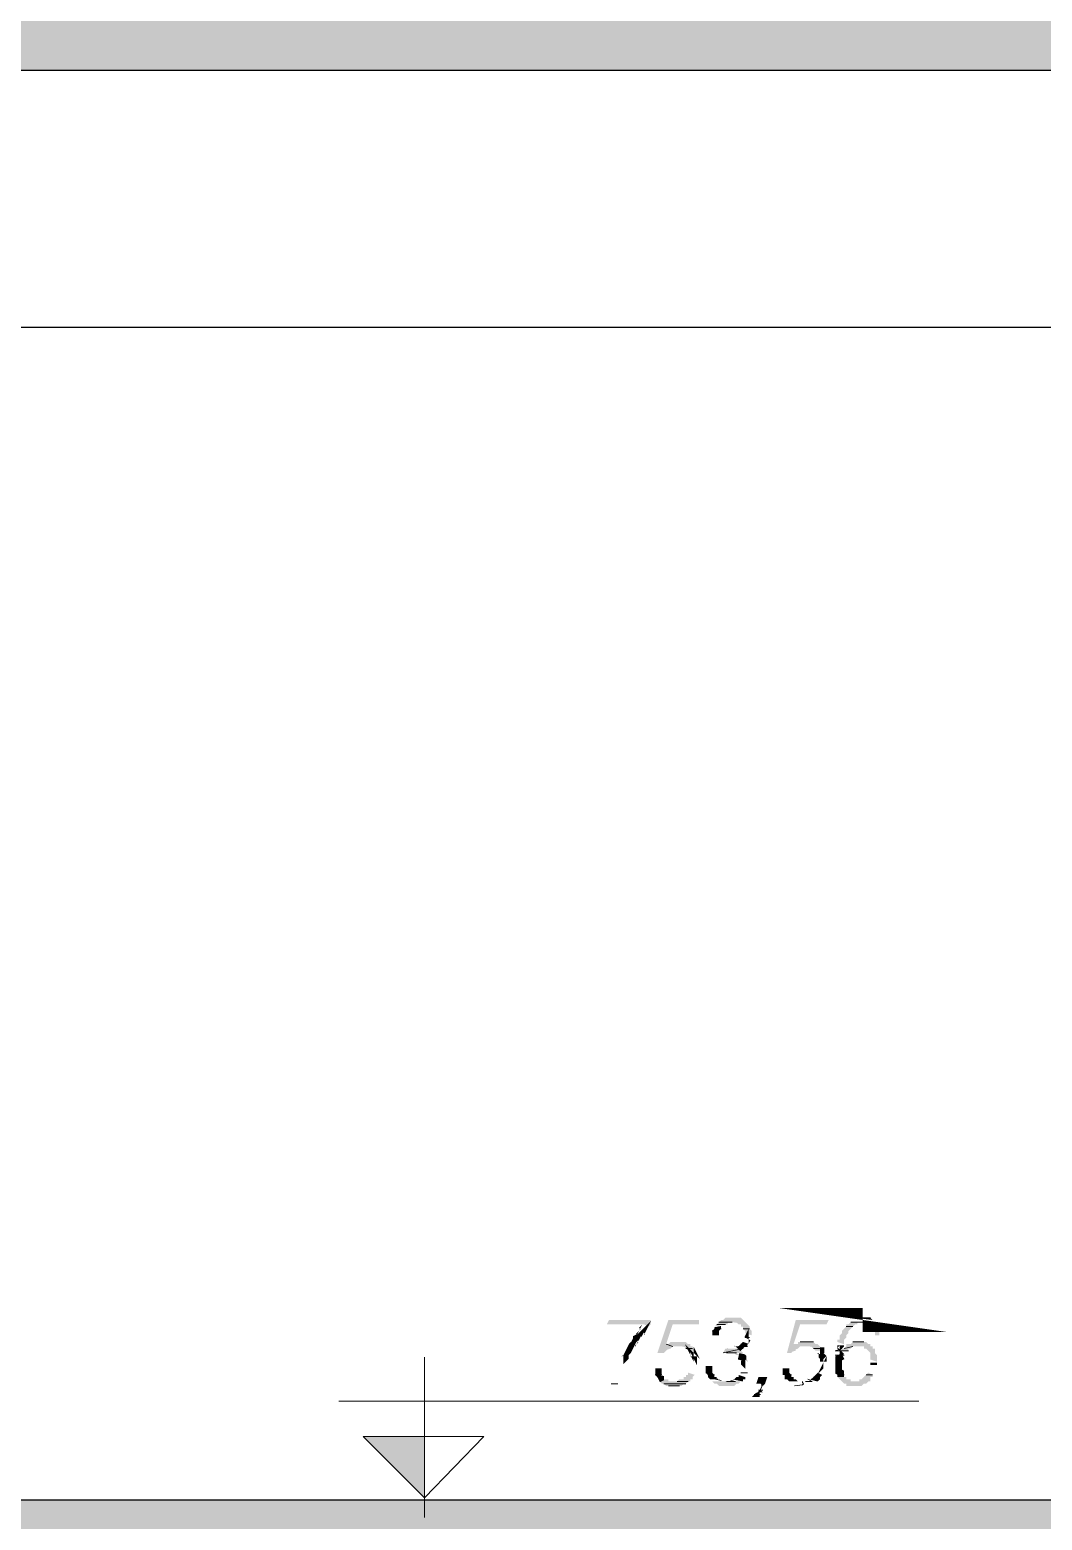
# Model space of a CAD drawing. Header units: millimetres. Extents: x 182 to 575, y -105 to 95.
# Drawn here: x 268.086 to 270.281, y 76.953 to 80.185 of the extents above; entities that cross this region are included whole.
import ezdxf

# ---------------------------------------------------------------- set-up
doc = ezdxf.new("R2010")
doc.units = ezdxf.units.MM
doc.header["$MEASUREMENT"] = 0
doc.layers.add('PDF_Geometry', color=7, linetype='Continuous')
doc.layers.add('PDF_Solid Fills', color=7, linetype='Continuous')

msp = doc.modelspace()

# ---------------------------------------------------------------- hatches: boundary and pattern name
at = {"layer": 'PDF_Solid Fills', "true_color": 0xb9b9b9, "transparency": 33554559}
h = msp.add_hatch(color=9, dxfattribs=at)
h.paths.add_polyline_path([(259.5944886404153, 80.10148214777024), (259.5944886404153, 79.53957765041574), (259.7944885875053, 79.53957765041574), (259.7944885875053, 80.09671881443691)])
h.paths.add_polyline_path([(261.6659168943836, 80.2491000313681), (261.6659168943836, 82.80148370861679), (261.5182981906798, 82.80148370861679), (261.5182981906798, 80.2491000313681), (259.5944886404153, 80.2491000313681), (259.5944886404153, 80.10148214777024), (270.3516305716323, 80.09671881443691), (270.3516305716323, 79.53957765041574), (270.5040117621085, 79.53957765041574), (270.5040117621085, 80.2491000313681)])
msp.add_hatch(color=9, dxfattribs=at).paths.add_polyline_path([(261.6659168943836, 76.99672063983374), (261.6659168943836, 79.53957765041574), (261.5182981906798, 79.53957765041574), (261.5182981906798, 76.99672063983374), (259.5944886404153, 76.99672063983374), (259.5944886404153, 76.28719500491309), (259.7944885875053, 76.28719500491309), (259.7944885875053, 76.84910275623585), (270.3516305716323, 76.84910275623585), (270.3516305716323, 76.28719500491309), (270.5040117621085, 76.28719500491309), (270.5040117621085, 76.99672063983374)])
at = {"layer": 'PDF_Solid Fills', "transparency": 33554559}
h = msp.add_hatch(color=256, dxfattribs=at)
h.paths.add_polyline_path([(268.9427024148862, 79.02005353831257), (268.9377026093306, 79.02005353831257), (268.9427024148862, 79.02005353831257)], flags=0)
h.paths.add_polyline_path([(268.9377026093306, 79.02005353831257), (268.9427024148862, 79.02005353831257), (268.9377026093306, 79.02005353831257)], flags=0)
h.paths.add_polyline_path([(268.9427024148862, 79.02005353831257), (268.9377026093306, 79.02005353831257), (268.9427024148862, 79.02005353831257)], flags=0)
h = msp.add_hatch(color=256, dxfattribs=at)
h.paths.add_polyline_path([(268.9677030954418, 79.0350546216459), (268.9452031509973, 79.0350546216459), (268.9677030954418, 79.0350546216459)], flags=0)
h.paths.add_polyline_path([(268.9452031509973, 79.0350546216459), (268.9677030954418, 79.0350546216459), (268.9452031509973, 79.0350546216459)], flags=0)
h.paths.add_polyline_path([(268.9627032898862, 79.03755367720146), (268.9502029565529, 79.03755367720146), (268.9627032898862, 79.03755367720146)], flags=0)
h.paths.add_polyline_path([(268.9527019982195, 79.03755367720146), (268.9602025398862, 79.03755367720146), (268.9527019982195, 79.03755367720146)], flags=0)
h = msp.add_hatch(color=256, dxfattribs=at)
h.paths.add_polyline_path([(268.9652023454418, 79.03005313553479), (268.9727028871084, 79.03005313553479), (268.9652023454418, 79.03005313553479)], flags=0)
h.paths.add_polyline_path([(268.9727028871084, 79.02755407997924), (268.9677030954418, 79.02755407997924), (268.9727028871084, 79.02755407997924)], flags=0)
h.paths.add_polyline_path([(268.9677030954418, 79.02755407997924), (268.9727028871084, 79.02755407997924), (268.9677030954418, 79.02755407997924)], flags=0)
h = msp.add_hatch(color=256, dxfattribs=at)
h.paths.add_polyline_path([(268.9727028871084, 79.0175544966459), (268.9677030954418, 79.0175544966459), (268.9727028871084, 79.0175544966459)], flags=0)
h.paths.add_polyline_path([(268.9677030954418, 79.01505205220145), (268.9727028871084, 79.01505205220145), (268.9677030954418, 79.01505205220145)], flags=0)
h.paths.add_polyline_path([(268.9727028871084, 79.01505205220145), (268.9677030954418, 79.01505205220145), (268.9727028871084, 79.01505205220145)], flags=0)
h.paths.add_polyline_path([(268.9652023454418, 79.0125529966459), (268.9702021371085, 79.0125529966459), (268.9652023454418, 79.0125529966459)], flags=0)
h.paths.add_polyline_path([(268.9702021371085, 79.0125529966459), (268.9652023454418, 79.0125529966459), (268.9702021371085, 79.0125529966459)], flags=0)
h = msp.add_hatch(color=256, dxfattribs=at)
h.paths.add_polyline_path([(269.0127029565529, 79.02005353831257), (269.0077031509973, 79.02005353831257), (269.0127029565529, 79.02005353831257)], flags=0)
h.paths.add_polyline_path([(269.0077031509973, 79.02005353831257), (269.0127029565529, 79.02005353831257), (269.0077031509973, 79.02005353831257)], flags=0)
h.paths.add_polyline_path([(269.0127029565529, 79.02005353831257), (269.0077031509973, 79.02005353831257), (269.0127029565529, 79.02005353831257)], flags=0)
h = msp.add_hatch(color=256, dxfattribs=at)
h.paths.add_polyline_path([(269.0377036371085, 79.0350546216459), (269.0152019982195, 79.0350546216459), (269.0377036371085, 79.0350546216459)], flags=0)
h.paths.add_polyline_path([(269.0152019982195, 79.0350546216459), (269.0377036371085, 79.0350546216459), (269.0152019982195, 79.0350546216459)], flags=0)
h.paths.add_polyline_path([(269.0327021371085, 79.03755367720146), (269.0202034982195, 79.03755367720146), (269.0327021371085, 79.03755367720146)], flags=0)
h.paths.add_polyline_path([(269.0227025398862, 79.03755367720146), (269.0302030954418, 79.03755367720146), (269.0227025398862, 79.03755367720146)], flags=0)
h = msp.add_hatch(color=256, dxfattribs=at)
h.paths.add_polyline_path([(269.0427034287751, 79.0175544966459), (269.0377036371085, 79.0175544966459), (269.0427034287751, 79.0175544966459)], flags=0)
h.paths.add_polyline_path([(269.0377036371085, 79.01505205220145), (269.0427034287751, 79.01505205220145), (269.0377036371085, 79.01505205220145)], flags=0)
h.paths.add_polyline_path([(269.0427034287751, 79.01505205220145), (269.0377036371085, 79.01505205220145), (269.0427034287751, 79.01505205220145)], flags=0)
h.paths.add_polyline_path([(269.0352028871084, 79.0125529966459), (269.0402026787751, 79.0125529966459), (269.0352028871084, 79.0125529966459)], flags=0)
h.paths.add_polyline_path([(269.0402026787751, 79.0125529966459), (269.0352028871084, 79.0125529966459), (269.0402026787751, 79.0125529966459)], flags=0)
h.paths.add_polyline_path([(269.0327021371085, 79.01005395497924), (269.0402026787751, 79.01005395497924), (269.0327021371085, 79.01005395497924)], flags=0)
h = msp.add_hatch(color=256, dxfattribs=at)
h.paths.add_polyline_path([(269.0352028871084, 79.03005313553479), (269.0427034287751, 79.03005313553479), (269.0352028871084, 79.03005313553479)], flags=0)
h.paths.add_polyline_path([(269.0427034287751, 79.02755407997924), (269.0377036371085, 79.02755407997924), (269.0427034287751, 79.02755407997924)], flags=0)
h.paths.add_polyline_path([(269.0377036371085, 79.02755407997924), (269.0427034287751, 79.02755407997924), (269.0377036371085, 79.02755407997924)], flags=0)
h.paths.add_polyline_path([(269.0427034287751, 79.02255259386813), (269.0377036371085, 79.02255259386813), (269.0427034287751, 79.02255259386813)], flags=0)
h = msp.add_hatch(color=256, dxfattribs=at)
h.paths.add_polyline_path([(269.0527030259973, 79.02005353831257), (269.057702817664, 79.02005353831257), (269.0527030259973, 79.02005353831257)], flags=0)
h.paths.add_polyline_path([(269.057702817664, 79.01505205220145), (269.0502022759973, 79.01505205220145), (269.057702817664, 79.01505205220145)], flags=0)
h.paths.add_polyline_path([(269.0502022759973, 79.0125529966459), (269.057702817664, 79.0125529966459), (269.0502022759973, 79.0125529966459)], flags=0)
h.paths.add_polyline_path([(269.0502022759973, 79.00755489942368), (269.055202067664, 79.00755489942368), (269.0502022759973, 79.00755489942368)], flags=0)
h.paths.add_polyline_path([(269.055202067664, 79.00505245497924), (269.0502022759973, 79.00505245497924), (269.055202067664, 79.00505245497924)], flags=0)
h.paths.add_polyline_path([(269.0477032204417, 79.00005435775701), (269.055202067664, 79.00005435775701), (269.0477032204417, 79.00005435775701)], flags=0)
h.paths.add_polyline_path([(269.055202067664, 79.00005435775701), (269.0477032204417, 79.00005435775701), (269.055202067664, 79.00005435775701)], flags=0)
h.paths.add_polyline_path([(269.0477032204417, 78.99755530220145), (269.055202067664, 78.99755530220145), (269.0477032204417, 78.99755530220145)], flags=0)
h.paths.add_polyline_path([(269.055202067664, 78.99755530220145), (269.0477032204417, 78.99755530220145), (269.055202067664, 78.99755530220145)], flags=0)
h.paths.add_polyline_path([(269.055202067664, 78.99005476053479), (269.0502022759973, 78.99005476053479), (269.055202067664, 78.99005476053479)], flags=0)
h = msp.add_hatch(color=256, dxfattribs=at)
h.paths.add_polyline_path([(269.0852025398862, 79.0350546216459), (269.0652033593307, 79.0350546216459), (269.0852025398862, 79.0350546216459)], flags=0)
h.paths.add_polyline_path([(269.0827034982195, 79.03755367720146), (269.0677024148862, 79.03755367720146), (269.0827034982195, 79.03755367720146)], flags=0)
h.paths.add_polyline_path([(269.0702031509973, 79.03755367720146), (269.0802027482196, 79.03755367720146), (269.0702031509973, 79.03755367720146)], flags=0)
h.paths.add_polyline_path([(269.0777019982195, 79.03755367720146), (269.0727022065529, 79.03755367720146), (269.0777019982195, 79.03755367720146)], flags=0)
h = msp.add_hatch(color=256, dxfattribs=at)
h.paths.add_polyline_path([(269.0852025398862, 79.02755407997924), (269.0902023454418, 79.02755407997924), (269.0852025398862, 79.02755407997924)], flags=0)
h.paths.add_polyline_path([(269.0902023454418, 79.02505503831256), (269.0852025398862, 79.02505503831256), (269.0902023454418, 79.02505503831256)], flags=0)
h.paths.add_polyline_path([(269.0852025398862, 79.02255259386813), (269.0927030954418, 79.02255259386813), (269.0852025398862, 79.02255259386813)], flags=0)
h = msp.add_hatch(color=256, dxfattribs=at)
h.paths.add_polyline_path([(268.9402033593307, 78.98755231609034), (268.932702817664, 78.98755231609034), (268.9402033593307, 78.98755231609034)], flags=0)
h.paths.add_polyline_path([(268.932702817664, 78.98505327442368), (268.9377026093306, 78.98505327442368), (268.932702817664, 78.98505327442368)], flags=0)
h.paths.add_polyline_path([(268.9377026093306, 78.98255421886813), (268.932702817664, 78.98255421886813), (268.9377026093306, 78.98255421886813)], flags=0)
h = msp.add_hatch(color=256, dxfattribs=at)
h.paths.add_polyline_path([(268.9377026093306, 78.99255381609035), (268.9452031509973, 78.99255381609035), (268.9377026093306, 78.99255381609035)], flags=0)
h.paths.add_polyline_path([(268.9452031509973, 78.99255381609035), (268.9377026093306, 78.99255381609035), (268.9452031509973, 78.99255381609035)], flags=0)
h.paths.add_polyline_path([(268.9377026093306, 78.99255381609035), (268.9452031509973, 78.99255381609035), (268.9377026093306, 78.99255381609035)], flags=0)
h = msp.add_hatch(color=256, dxfattribs=at)
h.paths.add_polyline_path([(269.0102022065529, 78.98755231609034), (269.0027033593307, 78.98755231609034), (269.0102022065529, 78.98755231609034)], flags=0)
h.paths.add_polyline_path([(269.0027033593307, 78.98505327442368), (269.0077031509973, 78.98505327442368), (269.0027033593307, 78.98505327442368)], flags=0)
h.paths.add_polyline_path([(269.0077031509973, 78.98255421886813), (269.0027033593307, 78.98255421886813), (269.0077031509973, 78.98255421886813)], flags=0)
h = msp.add_hatch(color=256, dxfattribs=at)
h.paths.add_polyline_path([(269.0852025398862, 79.01505205220145), (269.0927030954418, 79.01505205220145), (269.0852025398862, 79.01505205220145)], flags=0)
h.paths.add_polyline_path([(269.0927030954418, 79.01005395497924), (269.0852025398862, 79.01005395497924), (269.0927030954418, 79.01005395497924)], flags=0)
h.paths.add_polyline_path([(269.0852025398862, 79.00755489942368), (269.0902023454418, 79.00755489942368), (269.0852025398862, 79.00755489942368)], flags=0)
h.paths.add_polyline_path([(269.0902023454418, 79.00505245497924), (269.0852025398862, 79.00505245497924), (269.0902023454418, 79.00505245497924)], flags=0)
h.paths.add_polyline_path([(269.0852025398862, 79.00255339942368), (269.0902023454418, 79.00255339942368), (269.0852025398862, 79.00255339942368)], flags=0)
h.paths.add_polyline_path([(269.0902023454418, 79.00005435775701), (269.0852025398862, 79.00005435775701), (269.0902023454418, 79.00005435775701)], flags=0)
h.paths.add_polyline_path([(269.0827034982195, 78.99755530220145), (269.0902023454418, 78.99755530220145), (269.0827034982195, 78.99755530220145)], flags=0)
h.paths.add_polyline_path([(269.0877032898862, 78.99505285775702), (269.0827034982195, 78.99505285775702), (269.0877032898862, 78.99505285775702)], flags=0)
h.paths.add_polyline_path([(269.0802027482196, 78.99005476053479), (269.0852025398862, 78.99005476053479), (269.0802027482196, 78.99005476053479)], flags=0)
h.paths.add_polyline_path([(269.0852025398862, 78.98755231609034), (269.0777019982195, 78.98755231609034), (269.0852025398862, 78.98755231609034)], flags=0)
h = msp.add_hatch(color=256, dxfattribs=at)
h.paths.add_polyline_path([(269.1302024148862, 77.49255381609035), (269.1402019982195, 77.49255381609035), (269.1302024148862, 77.49255381609035)], flags=0)
h.paths.add_polyline_path([(269.1402019982195, 77.49255381609035), (269.1302024148862, 77.49255381609035), (269.1402019982195, 77.49255381609035)], flags=0)
h.paths.add_polyline_path([(269.1327031509973, 77.49005476053479), (269.1427027482196, 77.49005476053479), (269.1327031509973, 77.49005476053479)], flags=0)
h.paths.add_polyline_path([(269.1427027482196, 77.49005476053479), (269.1327031509973, 77.49005476053479), (269.1427027482196, 77.49005476053479)], flags=0)
h = msp.add_hatch(color=256, dxfattribs=at)
h.paths.add_polyline_path([(269.1502032898862, 77.48505327442368), (269.1402019982195, 77.48505327442368), (269.1502032898862, 77.48505327442368)], flags=0)
h.paths.add_polyline_path([(269.1402019982195, 77.48505327442368), (269.1502032898862, 77.48505327442368), (269.1402019982195, 77.48505327442368)], flags=0)
h.paths.add_polyline_path([(269.1552030954418, 77.48255421886813), (269.1427027482196, 77.48255421886813), (269.1552030954418, 77.48255421886813)], flags=0)
for points in [[(269.4182980584047, 77.37767365570673), (269.4278214975581, 77.3729103223734), (269.4325831906798, 77.37767365570673), (269.4325831906798, 77.3871970948602), (269.3421074763942, 77.3871970948602), (269.3373457568174, 77.37767365570673)], [(269.4468699631666, 77.31576656575967), (269.4611550954418, 77.31576656575967), (269.4659167885635, 77.32052989909297), (269.468297641738, 77.32291155914365), (269.4754402277169, 77.3252932324263), (269.4802035345951, 77.3300533117914), (269.499250386447, 77.3300533117914), (269.5052024301066, 77.32886339111406), (269.5087737991454, 77.3252932324263), (269.5135355187222, 77.32052989909297), (269.527822264754, 77.32052989909297), (269.527822264754, 77.3252932324263), (269.5230605451772, 77.3252932324263), (269.5230605451772, 77.3300533117914), (269.518297238299, 77.3300533117914), (269.518297238299, 77.33481664512473), (269.5135355187222, 77.33481664512473), (269.5087737991454, 77.33957675094484), (269.4754402277169, 77.33957675094484), (269.4706785081402, 77.33481664512473), (269.4659167885635, 77.33481664512473), (269.4802035345951, 77.37767365570673), (269.5373456774523, 77.37767365570673), (269.5373456774523, 77.3871970948602), (269.4706785081402, 77.3871970948602)], [(269.6421081642249, 77.37767365570673), (269.6373448573466, 77.38243376152684), (269.6325831377698, 77.3871970948602), (269.6278214181931, 77.39195717422524), (269.5944878467645, 77.39195717422524), (269.5897261271878, 77.3871970948602), (269.5849644076112, 77.3871970948602), (269.5802027144894, 77.38243376152684), (269.5754409949126, 77.37767365570673), (269.570679275336, 77.3729103223734), (269.5897261271878, 77.37767365570673), (269.5992511536428, 77.37767365570673), (269.5992511536428, 77.38164045389661), (269.6040128732196, 77.38243376152684), (269.6087745927963, 77.38243376152684), (269.6198851557053, 77.38084714920475), (269.6230597250715, 77.37767365570673), (269.6278214181931, 77.37767365570673), (269.6278214181931, 77.3729103223734), (269.6325831377698, 77.3729103223734), (269.6325831377698, 77.36815024300833), (269.6373448573466, 77.363386909675), (269.6373448573466, 77.35862357634167), (269.6516316033782, 77.3538634969766), (269.6516316033782, 77.363386909675), (269.6468698838016, 77.36815024300833), (269.6468698838016, 77.3729103223734)], [(269.7278222118439, 77.31576656575967), (269.7373456245423, 77.31576656575967), (269.7405201071995, 77.31894212425567), (269.7468690372407, 77.32052989909297), (269.7468690372407, 77.32338789485874), (269.7516307568175, 77.3252932324263), (269.7563924763942, 77.3300533117914), (269.7754409155476, 77.3300533117914), (269.7811549155519, 77.32910135938437), (269.784964354701, 77.3252932324263), (269.7897260478227, 77.32052989909297), (269.8087745134312, 77.32052989909297), (269.8040128203095, 77.3252932324263), (269.7992511007328, 77.3300533117914), (269.7944877673995, 77.33481664512473), (269.7897260478227, 77.33481664512473), (269.784964354701, 77.33957675094484), (269.7516307568175, 77.33957675094484), (269.7516307568175, 77.33481664512473), (269.7421073441191, 77.33481664512473), (269.7563924763942, 77.37767365570673), (269.8135362330079, 77.37767365570673), (269.8182979525847, 77.3871970948602), (269.7468690372407, 77.3871970948602)], [(269.9087736668703, 77.39195717422524), (269.8754400954418, 77.39195717422524), (269.9135353864471, 77.3871970948602)], [(269.6278214181931, 77.33481664512473), (269.6230597250715, 77.3300533117914), (269.6421081642249, 77.3300533117914), (269.6421081642249, 77.33481664512473), (269.6468698838016, 77.33481664512473), (269.6325831377698, 77.33957675094484)], [(269.9087736668703, 77.30148304724113), (269.9230604393571, 77.29671974036282), (269.9230604393571, 77.31100648639455), (269.9182987197804, 77.31576656575967), (269.9182987197804, 77.3252932324263), (269.9135353864471, 77.3252932324263), (269.9135353864471, 77.3300533117914), (269.9087736668703, 77.3300533117914), (269.9087736668703, 77.33481664512473), (269.9040119737486, 77.33481664512473), (269.899250254172, 77.33957675094484), (269.8706783758651, 77.33957675094484), (269.8659166562883, 77.33481664512473), (269.8563932435899, 77.33481664512473), (269.8563932435899, 77.3300533117914), (269.8516315240132, 77.3252932324263), (269.8468698308915, 77.3252932324263), (269.8325830848598, 77.32052989909297), (269.8611549631667, 77.32052989909297), (269.8611549631667, 77.3252932324263), (269.8659166562883, 77.3252932324263), (269.8706783758651, 77.3300533117914), (269.8944885345952, 77.3300533117914), (269.8944885345952, 77.3252932324263), (269.899250254172, 77.3252932324263), (269.9040119737486, 77.32052989909297), (269.9087736668703, 77.31576656575967)], [(269.5897261271878, 77.31576656575967), (269.6087745927963, 77.31576656575967), (269.6147267125052, 77.31457654922414), (269.6182980054947, 77.31100648639455), (269.6230597250715, 77.31100648639455), (269.6373448573466, 77.30624315306122), (269.6373448573466, 77.31100648639455), (269.6325831377698, 77.31100648639455), (269.6135362859179, 77.31576656575967), (269.6325831377698, 77.31576656575967), (269.6278214181931, 77.32052989909297), (269.6325831377698, 77.3252932324263), (269.5944878467645, 77.3252932324263)], [(269.4421082435899, 77.2824362218443), (269.4421082435899, 77.26814947581258), (269.4468699631666, 77.26338614247922), (269.4611550954418, 77.26814947581258), (269.456393375865, 77.26814947581258), (269.456393375865, 77.2824362218443)], [(269.4516316562884, 77.25862603665911), (269.4516316562884, 77.25386270332578), (269.456393375865, 77.24910262396071), (269.4611550954418, 77.24910262396071), (269.4659167885635, 77.24433929062738), (269.499250386447, 77.24433929062738), (269.5040121060238, 77.24910262396071), (269.5087737991454, 77.24910262396071), (269.5135355187222, 77.25386270332578), (269.518297238299, 77.25386270332578), (269.518297238299, 77.25862603665911), (269.5230605451772, 77.25862603665911), (269.5230605451772, 77.26338614247922), (269.527822264754, 77.26814947581258), (269.5135355187222, 77.27290955517762), (269.5135355187222, 77.26814947581258), (269.5087737991454, 77.26814947581258), (269.5087737991454, 77.26338614247922), (269.5040121060238, 77.26338614247922), (269.5040121060238, 77.25862603665911), (269.4944886668703, 77.25862603665911), (269.4897269737487, 77.25386270332578), (269.4706785081402, 77.25386270332578), (269.4706785081402, 77.25862603665911)], [(269.5754409949126, 77.25862603665911), (269.5754409949126, 77.26338614247922), (269.570679275336, 77.26338614247922), (269.570679275336, 77.26814947581258), (269.5659175822143, 77.27290955517762), (269.5659175822143, 77.28719630120938), (269.5516308097275, 77.28719630120938), (269.5516308097275, 77.27290955517762), (269.5563925293042, 77.26814947581258), (269.5563925293042, 77.26338614247922), (269.5611558626375, 77.25862603665911)], [(269.7325839049656, 77.25386270332578), (269.7516307568175, 77.25386270332578), (269.7468690372407, 77.25862603665911), (269.7421073441191, 77.25862603665911), (269.7421073441191, 77.26338614247922), (269.7373456245423, 77.26338614247922), (269.7373456245423, 77.26814947581258), (269.7325839049656, 77.27290955517762), (269.7325839049656, 77.2824362218443), (269.7182987726904, 77.2824362218443), (269.7182987726904, 77.26814947581258), (269.7230604922672, 77.26814947581258), (269.7230604922672, 77.25862603665911), (269.7278222118439, 77.25862603665911)], [(269.7897260478227, 77.26814947581258), (269.784964354701, 77.26338614247922), (269.7802026351243, 77.25862603665911), (269.7754409155476, 77.25862603665911), (269.7944877673995, 77.25386270332578), (269.7992511007328, 77.25862603665911), (269.7992511007328, 77.26338614247922), (269.8040128203095, 77.26814947581258), (269.7944877673995, 77.27290955517762)], [(269.8849651218968, 77.25386270332578), (269.8659166562883, 77.25386270332578), (269.8659166562883, 77.25862603665911), (269.8563932435899, 77.25862603665911), (269.8563932435899, 77.26338614247922), (269.837346391738, 77.26338614247922), (269.8421081113148, 77.25862603665911), (269.8468698308915, 77.25386270332578), (269.8516315240132, 77.24910262396071), (269.8563932435899, 77.24910262396071), (269.8563932435899, 77.24433929062738), (269.8897268414735, 77.24433929062738), (269.8944885345952, 77.24910262396071), (269.899250254172, 77.24910262396071), (269.9040119737486, 77.25386270332578), (269.9087736668703, 77.25386270332578), (269.9087736668703, 77.26338614247922), (269.9135353864471, 77.26338614247922), (269.9135353864471, 77.26814947581258), (269.9040119737486, 77.27290955517762), (269.899250254172, 77.26814947581258), (269.8944885345952, 77.26338614247922), (269.8897268414735, 77.25862603665911), (269.8849651218968, 77.25862603665911)], [(269.6230597250715, 77.24910262396071), (269.6278214181931, 77.25386270332578), (269.5659175822143, 77.25386270332578), (269.570679275336, 77.24910262396071), (269.5754409949126, 77.24910262396071), (269.5802027144894, 77.24433929062738), (269.6135362859179, 77.24433929062738), (269.6182980054947, 77.24910262396071)], [(269.6135362859179, 77.25862603665911), (269.6087745927963, 77.25862603665911), (269.6325831377698, 77.25386270332578), (269.6325831377698, 77.25862603665911), (269.6373448573466, 77.25862603665911), (269.6373448573466, 77.26338614247922), (269.6230597250715, 77.26814947581258), (269.6230597250715, 77.26338614247922), (269.6182980054947, 77.26338614247922)], [(269.6706784287751, 77.24910262396071), (269.6754401483519, 77.24433929062738), (269.6802034816851, 77.24910262396071), (269.6849652012619, 77.26338614247922), (269.6659167356534, 77.26338614247922), (269.6611550160767, 77.24910262396071)], [(269.6563932965, 77.22052913189722), (269.6659167356534, 77.22052913189722), (269.6659167356534, 77.22529243877554)]]:
    msp.add_hatch(color=256, dxfattribs=at).paths.add_polyline_path(points)
h = msp.add_hatch(color=256, dxfattribs=at)
h.paths.add_polyline_path([(269.9278221324789, 77.3729103223734), (269.9230604393571, 77.37767365570673), (269.9230604393571, 77.38243376152684), (269.899250254172, 77.38243376152684), (269.9040119737486, 77.37767365570673), (269.9087736668703, 77.37767365570673), (269.9135353864471, 77.37648292160509), (269.9135353864471, 77.36815024300833), (269.9182987197804, 77.363386909675), (269.9182987197804, 77.3538634969766), (269.9278221324789, 77.3538634969766)])
h.paths.add_polyline_path([(269.8611549631667, 77.37767365570673), (269.8563932435899, 77.37767365570673), (269.8563932435899, 77.3729103223734), (269.8516315240132, 77.36815024300833), (269.8468698308915, 77.363386909675), (269.8468698308915, 77.35862357634167), (269.8421081113148, 77.3538634969766), (269.8421081113148, 77.34434005782316), (269.837346391738, 77.34434005782316), (269.837346391738, 77.33957675094484), (269.8516315240132, 77.33481664512473), (269.8516315240132, 77.34434005782316), (269.8563932435899, 77.34910016364327), (269.8563932435899, 77.3538634969766), (269.8611549631667, 77.35862357634167), (269.8611549631667, 77.363386909675), (269.8659166562883, 77.36815024300833), (269.8706783758651, 77.3729103223734), (269.8754400954418, 77.37767365570673), (269.8802034023201, 77.37767365570673), (269.8802034023201, 77.38084714626638), (269.8897268414735, 77.38243376152684), (269.8659166562883, 77.38243376152684)])
h = msp.add_hatch(color=256, dxfattribs=at)
h.paths.add_polyline_path([(269.8002022759973, 77.12755339942368), (269.805202067664, 77.12755339942368), (269.8002022759973, 77.12755339942368)], flags=0)
h.paths.add_polyline_path([(269.805202067664, 77.12505435775701), (269.8002022759973, 77.12505435775701), (269.805202067664, 77.12505435775701)], flags=0)
h.paths.add_polyline_path([(269.7977032204417, 77.12255530220145), (269.805202067664, 77.12255530220145), (269.7977032204417, 77.12255530220145)], flags=0)
h = msp.add_hatch(color=256, dxfattribs=at)
h.paths.add_polyline_path([(270.1327031509973, 77.12755339942368), (270.1277033593307, 77.12755339942368), (270.1327031509973, 77.12755339942368)], flags=0)
h.paths.add_polyline_path([(270.1252026093306, 77.12505435775701), (270.1327031509973, 77.12505435775701), (270.1252026093306, 77.12505435775701)], flags=0)
h.paths.add_polyline_path([(270.1302024148862, 77.12255530220145), (270.1252026093306, 77.12255530220145), (270.1302024148862, 77.12255530220145)], flags=0)
h.paths.add_polyline_path([(270.1252026093306, 77.12255530220145), (270.1302024148862, 77.12255530220145), (270.1252026093306, 77.12255530220145)], flags=0)
h = msp.add_hatch(color=256, dxfattribs=at)
h.paths.add_polyline_path([(269.5502022759973, 77.0975546216459), (269.555202067664, 77.0975546216459), (269.5502022759973, 77.0975546216459)], flags=0)
h.paths.add_polyline_path([(269.555202067664, 77.09505219109035), (269.5502022759973, 77.09505219109035), (269.555202067664, 77.09505219109035)], flags=0)
h.paths.add_polyline_path([(269.5502022759973, 77.09505219109035), (269.555202067664, 77.09505219109035), (269.5502022759973, 77.09505219109035)], flags=0)
h = msp.add_hatch(color=256, dxfattribs=at)
h.paths.add_polyline_path([(269.557702817664, 77.08255353831257), (269.5702031509973, 77.08255353831257), (269.557702817664, 77.08255353831257)], flags=0)
h.paths.add_polyline_path([(269.5727022065529, 77.08255353831257), (269.555202067664, 77.08255353831257), (269.5727022065529, 77.08255353831257)], flags=0)
h.paths.add_polyline_path([(269.555202067664, 77.08255353831257), (269.5727022065529, 77.08255353831257), (269.555202067664, 77.08255353831257)], flags=0)

# ---------------------------------------------------------------- linework, layer by layer
at = {"layer": 'PDF_Geometry', "lineweight": 25}
for points in [[(270.3516305716323, 80.09671881443691), (259.7944885875053, 80.09671881443691), (259.7944885875053, 79.53957765041574)], [(270.5040117621085, 79.53957765041574), (259.5944886404153, 79.53957765041574)], [(270.5040117621085, 76.99672063983374), (261.6659168943836, 76.99672063983374), (261.6659168943836, 79.53957765041574)]]:
    msp.add_lwpolyline(points, dxfattribs=at)
at = {"layer": 'PDF_Geometry', "lineweight": 13}
for points in [[(269.8754400954418, 77.38957713454272, 0, 0, 0), (269.8921068811561, 77.3871970948602, 0.05238206349206381, 0.05238206349206381, 0), (269.8921076880343, 77.3871970948602, 0, 0, 0), (269.8921076880343, 77.38243376152684, 0, 0, 0)], [(269.4230597779815, 77.37529198904008, 2.319216515759982e-06, 2.319216515759982e-06, 0), (269.4182980716323, 77.37053028269088, 0.0134715622998959, 0.0134715622998959, 0), (269.4159172118439, 77.36576857634165, 0.01904846560846419, 0.01904846560846419, 0), (269.4135363520555, 77.363386909675, 0.01009707244910832, 0.01009707244910832, 0), (269.408773838828, 77.35862357634167, 0.01428513227513203, 0.01428513227513203, 0), (269.4063929922672, 77.3538634969766, 0.01009940182256254, 0.01009940182256254, 0), (269.4040121324788, 77.34910016364327, 0.01428513227513542, 0.01428513227513542, 0), (269.3992504129021, 77.3467201107332, 0.01009940182256374, 0.01009940182256374, 0), (269.3992504129021, 77.341958404384, 0.01428513227513203, 0.01428513227513203, 0), (269.3968695531137, 77.3371966980348, 0.01010054271788592, 0.01010054271788592, 0), (269.3944887065529, 77.33481664512473, 0.01428674603174397, 0.01428674603174397, 0), (269.3921070531137, 77.33243497845805, 0.01428674603174397, 0.01428674603174397, 0), (269.3897261933254, 77.32767327210885, 0, 0, 0), (269.3849644737487, 77.32291156575965, 0.01428674603174397, 0.01428674603174397, 0), (269.3825836139603, 77.31814823242632, 0.01428674603174397, 0.01428674603174397, 0), (269.3802027673995, 77.3133865260771, 0.01010054272740377, 0.01010054272740377, 0), (269.3778219208386, 77.31100648639455, 0.01428674603174735, 0.01428674603174735, 0), (269.3778219208386, 77.30624315306122, 0.01428674603174735, 0.01428674603174735, 0), (269.3730602012618, 77.30148304724113, 0, 0, 0), (269.3730602012618, 77.29671974036282, 0, 0, 0), (269.3682984816852, 77.2919596345427, 0, 0, 0), (269.3682984816852, 77.28719630120938, 0, 0, 0), (269.3635359816852, 77.2824362218443, 0, 0, 0), (269.3635359816852, 77.27767288851098, 0, 0, 0), (269.3635359816852, 77.27290955517762, 0, 0, 0), (269.3587742621085, 77.27290955517762, 0, 0, 0), (269.3587742621085, 77.26814947581258, 0, 0, 0), (269.3587742621085, 77.26338614247922, 0, 0, 0), (269.3540125425317, 77.25862603665911, 0, 0, 0), (269.3540125425317, 77.25386270332578, 0, 0, 0), (269.3540125425317, 77.24910262396071, 0, 0, 0)], [(269.5730601483518, 77.3538634969766, 0.01428513227512865, 0.01428513227512865, 0), (269.5730601483518, 77.35862357634167, 0.01428513227512865, 0.01428513227512865, 0), (269.5730601483518, 77.363386909675, 0.01010285316612819, 0.01010285316612819, 0), (269.5778218414735, 77.36815024300833, 0.01428513227513203, 0.01428513227513203, 0), (269.5778218414735, 77.3729103223734, 0, 0, 0), (269.5897261271878, 77.37529198904008, 0, 0, 0)], [(269.6206788652831, 77.3252932324263, 0.0168323488239802, 0.0168323488239802, 0), (269.6254405716322, 77.3300533117914, 0, 0, 0), (269.6206788652831, 77.3300533117914, 0, 0, 0)], [(269.6444882303625, 77.35624353665912, 0, 0, 0), (269.6444882303625, 77.3514818303099, 0.01428674603174397, 0.01428674603174397, 0), (269.6421073705741, 77.3467201107332, 0, 0, 0), (269.6397265107857, 77.341958404384, 0, 0, 0), (269.6397265107857, 77.3371966980348, 0, 0, 0)], [(269.8444889578756, 77.3371966980348, 0, 0, 0), (269.8444889578756, 77.33243497845805, 0.01428513227513203, 0.01428513227513203, 0), (269.8444889578756, 77.32767327210885, 0.006731786622824702, 0.006731786622824702, 0), (269.8397264578757, 77.32291156575965, 0, 0, 0)], [(269.5206788917381, 77.32052989909297, 0, 0, 0), (269.5230597515265, 77.31814823242632, 0.01428674603174735, 0.01428674603174735, 0), (269.5254406113149, 77.3133865260771, 0, 0, 0), (269.5254406113149, 77.30862481972792, 0.01428674603174735, 0.01428674603174735, 0), (269.5254406113149, 77.30386310015118, 0, 0, 0), (269.527822264754, 77.29910139380198, 0, 0, 0), (269.527822264754, 77.29433968745278, 0, 0, 0), (269.5254406113149, 77.28957796787606, 0, 0, 0), (269.5254406113149, 77.28481626152683, 0, 0, 0), (269.5254406113149, 77.28005455517766, 0, 0, 0), (269.5230597515265, 77.27529122184433, 0, 0, 0), (269.527822264754, 77.2705295154951, 0, 0, 0)], [(269.6230597250715, 77.30862481972792, 0.01428674603174735, 0.01428674603174735, 0), (269.6325831377698, 77.30624315306122, 0.01428674603174735, 0.01428674603174735, 0), (269.634964791209, 77.30386310015118, 0.009525026455027128, 0.009525026455027128, 0), (269.634964791209, 77.29910139380198, 0.01428674603174735, 0.01428674603174735, 0), (269.634964791209, 77.29433968745278, 0.01428674603174735, 0.01428674603174735, 0), (269.6373456509973, 77.2919596345427, 0, 0, 0), (269.6373456509973, 77.28719630120938, 0, 0, 0), (269.634964791209, 77.2824362218443, 0, 0, 0), (269.634964791209, 77.27767288851098, 0, 0, 0), (269.634964791209, 77.27290955517762, 0, 0, 0), (269.6325831377698, 77.26814947581258, 0, 0, 0), (269.6373448573466, 77.2657678091459, 0, 0, 0)], [(269.799250280627, 77.32052989909297, 0.01428674603174397, 0.01428674603174397, 0), (269.8016311404153, 77.32052989909297, 0.01428674603174397, 0.01428674603174397, 0), (269.8016311404153, 77.31576656575967, 0.01010111390189267, 0.01010111390189267, 0), (269.8016311404153, 77.31100648639455, 0.01428513227513203, 0.01428513227513203, 0), (269.8063936668704, 77.30624315306122, 0.01428513227513203, 0.01428513227513203, 0), (269.8063936668704, 77.30148304724113, 0.01428513227513203, 0.01428513227513203, 0), (269.8063936668704, 77.29671974036282, 0, 0, 0), (269.8063936668704, 77.2919596345427, 0.01428674603174397, 0.01428674603174397, 0), (269.804012807082, 77.28957796787606, 0, 0, 0), (269.8016311404153, 77.28481626152683, 0, 0, 0), (269.8016311404153, 77.28005455517766, 0, 0, 0), (269.8016311404153, 77.27529122184433, 0, 0, 0), (269.8063936668704, 77.2705295154951, 0, 0, 0)], [(269.8444881642248, 77.32052989909297, 0.01904843915343893, 0.01904843915343893, 0), (269.8421073044365, 77.31814823242632, 0, 0, 0), (269.8421073044365, 77.3133865260771, 0, 0, 0), (269.8421073044365, 77.30862481972792, 0, 0, 0)], [(269.8492506774523, 77.30862481972792, 0.01428674603174397, 0.01428674603174397, 0), (269.8397264578757, 77.30386310015118, 0.01428674603174397, 0.01428674603174397, 0), (269.8397264578757, 77.29910139380198, 0.01428674603174397, 0.01428674603174397, 0), (269.8397264578757, 77.29433968745278, 0.01428674603174397, 0.01428674603174397, 0), (269.8397264578757, 77.2919596345427, 0.01428674603174397, 0.01428674603174397, 0), (269.8397264578757, 77.28719630120938, 0.01428674603174397, 0.01428674603174397, 0), (269.8397264578757, 77.28481626152683, 0.01428674603174397, 0.01428674603174397, 0), (269.8397264578757, 77.28005455517766, 0.01428674603174397, 0.01428674603174397, 0), (269.8397264578757, 77.27529122184433, 0.01428674603174397, 0.01428674603174397, 0), (269.8444889578756, 77.27290955517762, 0.01428674603174397, 0.01428674603174397, 0), (269.8444889578756, 77.26814947581258, 0.01428674603174397, 0.01428674603174397, 0), (269.8444889578756, 77.26338614247922, 0, 0, 0)], [(269.9159170531137, 77.29910139380198, 0, 0, 0), (269.9159170531137, 77.29433968745278, 0.014286772486776, 0.014286772486776, 0), (269.9159170531137, 77.28957796787606, 0, 0, 0), (269.9159170531137, 77.28481626152683, 0, 0, 0), (269.9135361933253, 77.28005455517766, 0, 0, 0), (269.9111553467645, 77.27529122184433, 0, 0, 0), (269.9159170531137, 77.2705295154951, 0, 0, 0)]]:
    msp.add_lwpolyline(points, format="xyseb", dxfattribs=at)
for points in [[(269.570679275336, 77.36815024300833), (269.5849644076112, 77.36815024300833), (269.570679275336, 77.36815024300833)], [(269.5754409949126, 77.37767365570673), (269.5944878467645, 77.37767365570673), (269.5754409949126, 77.37767365570673)], [(269.5802027144894, 77.38243376152684), (269.6087745927963, 77.38243376152684), (269.5802027144894, 77.38243376152684)], [(269.6087745927963, 77.38243376152684), (269.5802027144894, 77.38243376152684), (269.6087745927963, 77.38243376152684)], [(269.6468698838016, 77.36815024300833), (269.6325831377698, 77.36815024300833), (269.6468698838016, 77.36815024300833)], [(269.8706783758651, 77.3729103223734), (269.8563932435899, 77.3729103223734), (269.8706783758651, 77.3729103223734)], [(269.9087736668703, 77.39195717422524), (269.8802034023201, 77.39195717422524), (269.9087736668703, 77.39195717422524)], [(269.8897268414735, 77.39195717422524), (269.899250254172, 77.39195717422524), (269.8897268414735, 77.39195717422524)], [(269.9278221324789, 77.3729103223734), (269.9135353864471, 77.3729103223734), (269.9278221324789, 77.3729103223734)], [(269.9135353864471, 77.3729103223734), (269.9278221324789, 77.3729103223734), (269.9135353864471, 77.3729103223734)], [(269.5802027144894, 77.363386909675), (269.5659175822143, 77.363386909675), (269.5802027144894, 77.363386909675)], [(269.6373448573466, 77.34910016364327), (269.6468698838016, 77.34910016364327), (269.6373448573466, 77.34910016364327)], [(269.784964354701, 77.33957675094484), (269.7563924763942, 77.33957675094484), (269.784964354701, 77.33957675094484)], [(269.8944885345952, 77.33957675094484), (269.8706783758651, 77.33957675094484), (269.8944885345952, 77.33957675094484)], [(269.8706783758651, 77.33957675094484), (269.8944885345952, 77.33957675094484), (269.8706783758651, 77.33957675094484)], [(268.9421075822142, 76.95862370861681), (268.9421075822142, 77.30624315306122)], [(269.4802035345951, 77.3300533117914), (269.4659167885635, 77.33481664512473), (269.4802035345951, 77.3300533117914)], [(269.5087737991454, 77.3252932324263), (269.5230605451772, 77.3252932324263), (269.5087737991454, 77.3252932324263)], [(269.6063937330079, 77.31576656575967), (269.6182980054947, 77.31576656575967), (269.5968695002037, 77.31576656575967)], [(269.5992511536428, 77.3252932324263), (269.5992511536428, 77.3252932324263), (269.5992511536428, 77.3252932324263)], [(269.6230597250715, 77.3300533117914), (269.6421081642249, 77.3300533117914), (269.6230597250715, 77.3300533117914)], [(269.6278214181931, 77.33481664512473), (269.6421081642249, 77.33481664512473), (269.6278214181931, 77.33481664512473)], [(269.784964354701, 77.3252932324263), (269.8040128203095, 77.3252932324263), (269.784964354701, 77.3252932324263)], [(269.8040128203095, 77.3252932324263), (269.784964354701, 77.3252932324263), (269.8040128203095, 77.3252932324263)], [(269.8325830848598, 77.32052989909297), (269.8611549631667, 77.32052989909297), (269.8325830848598, 77.32052989909297)], [(269.8516315240132, 77.31100648639455), (269.8325830848598, 77.31100648639455), (269.8516315240132, 77.31100648639455)], [(269.5516308097275, 77.27290955517762), (269.5659175822143, 77.27290955517762), (269.5516308097275, 77.27290955517762)], [(269.6421081642249, 77.27290955517762), (269.6278214181931, 77.27290955517762), (269.6421081642249, 77.27290955517762)], [(269.3611559155476, 77.24910262396071), (269.3468691695159, 77.24910262396071), (269.3611559155476, 77.24910262396071)], [(269.4421082435899, 77.26814947581258), (269.456393375865, 77.26814947581258), (269.4421082435899, 77.26814947581258)], [(269.4611550954418, 77.26338614247922), (269.4468699631666, 77.26338614247922), (269.4611550954418, 77.26338614247922)], [(269.5087737991454, 77.24910262396071), (269.4611550954418, 77.24910262396071), (269.5087737991454, 77.24910262396071)], [(269.4611550954418, 77.24910262396071), (269.5087737991454, 77.24910262396071), (269.4611550954418, 77.24910262396071)], [(269.4944886668703, 77.24433929062738), (269.4706785081402, 77.24433929062738), (269.4944886668703, 77.24433929062738)], [(269.4825843943835, 77.24433929062738), (269.4849652541719, 77.24433929062738), (269.4849644472937, 77.24433929062738), (269.4849644472937, 77.24433929062738)], [(269.570679275336, 77.26814947581258), (269.5563925293042, 77.26814947581258), (269.570679275336, 77.26814947581258)], [(269.5849644076112, 77.25624436999246), (269.5730601351243, 77.25862603665911), (269.577821854701, 77.25862603665911)], [(269.5944878467645, 77.25386270332578), (269.5944878467645, 77.25386270332578), (269.5944878467645, 77.25386270332578)], [(269.5968695002037, 77.25386270332578), (269.6159171457063, 77.25386270332578), (269.6063937330079, 77.25624436999246)], [(269.6730592885635, 77.24672095729403), (269.6730592885635, 77.2419576239607), (269.6706784420026, 77.2371959176115), (269.6706784420026, 77.23243421126227)], [(269.7373456245423, 77.26814947581258), (269.7230604922672, 77.26814947581258), (269.7373456245423, 77.26814947581258)], [(269.7611549763942, 77.25386270332578), (269.7611549763942, 77.25148266364326), (269.7635358361826, 77.24910262396071), (269.7635358494101, 77.24910262396071), (269.7611549896217, 77.24672095729403), (269.7444881906798, 77.24433929062738)], [(269.7682983626376, 77.25386270332578), (269.7825834949127, 77.25386270332578), (269.7730600689867, 77.25862603665911)], [(269.7992511007328, 77.25862603665911), (269.7802026351243, 77.25862603665911), (269.7992511007328, 77.25862603665911)], [(269.784964354701, 77.26338614247922), (269.7992511007328, 77.26338614247922), (269.784964354701, 77.26338614247922)], [(269.837346391738, 77.26814947581258), (269.8516315240132, 77.26814947581258), (269.837346391738, 77.26814947581258)], [(269.899250254172, 77.26814947581258), (269.9135353864471, 77.26814947581258), (269.899250254172, 77.26814947581258)], [(268.7563927938544, 77.21100569274378), (270.0135361536428, 77.21100569274378)], [(269.6706784287751, 77.22529243877554), (269.6563932965, 77.22529243877554), (269.6706784287751, 77.22529243877554)], [(269.6659167356534, 77.23481587792898), (269.6754401483519, 77.23481587792898), (269.6659167356534, 77.23481587792898)]]:
    msp.add_lwpolyline(points, dxfattribs=at)
for points in [[(269.9182987197804, 77.38243376152684), (269.8659166562883, 77.38243376152684), (269.9182987197804, 77.38243376152684)], [(269.6325831377698, 77.3252932324263), (269.5897261271878, 77.31576656575967), (269.6325831377698, 77.3252932324263)], [(269.8468698308915, 77.3252932324263), (269.8325830848598, 77.32052989909297), (269.8468698308915, 77.3252932324263)], [(269.8706783758651, 77.3300533117914), (269.8516315240132, 77.3252932324263), (269.8706783758651, 77.3300533117914)], [(269.4897269737487, 77.25386270332578), (269.5135355187222, 77.25386270332578), (269.4897269737487, 77.25386270332578)], [(269.0706786404153, 77.13481508427816), (268.9421075822142, 77.00148071919881), (268.8087748308915, 77.13481508427816)]]:
    msp.add_lwpolyline(points, close=True, dxfattribs=at)
for points, const_width in [([(269.4540125293042, 77.2657678091459), (269.4540125293042, 77.26100608956918), (269.4492508097275, 77.25862603665911)], 0.01428513227512865), ([(269.6682975822142, 77.22529243877554), (269.6635358626376, 77.22529243877554), (269.6682975822142, 77.23005254459565), (269.6659167356534, 77.23243421126227)], 0.01009940182256374)]:
    msp.add_lwpolyline(points, dxfattribs=dict(at, const_width=const_width))
at = {"layer": 'PDF_Solid Fills', "transparency": 33554559}
for points in [[(269.7516307568175, 77.24433929062738), (269.7706792224259, 77.24433929062738), (269.7468690372407, 77.24433929062738)], [(269.7706792224259, 77.24433929062738), (269.7468690372407, 77.24433929062738), (269.7754409155476, 77.24433929062738)], [(269.7468690372407, 77.24433929062738), (269.7754409155476, 77.24433929062738), (269.7754409155476, 77.24433929062738)], [(269.7563924763942, 77.24433929062738), (269.7659175028492, 77.24433929062738), (269.7516307568175, 77.24433929062738)], [(269.7659175028492, 77.24433929062738), (269.7516307568175, 77.24433929062738), (269.7706792224259, 77.24433929062738)], [(269.7611557832724, 77.24433929062738), (269.7611557832724, 77.24433929062738), (269.7563924763942, 77.24433929062738)], [(269.7611557832724, 77.24433929062738), (269.7563924763942, 77.24433929062738), (269.7659175028492, 77.24433929062738)], [(268.8087748308915, 77.13481508427816), (268.9421075822142, 77.13481508427816), (268.9421075822142, 77.00148071919881)]]:
    msp.add_solid(points, dxfattribs=at)

doc.saveas('drawing.dxf')
